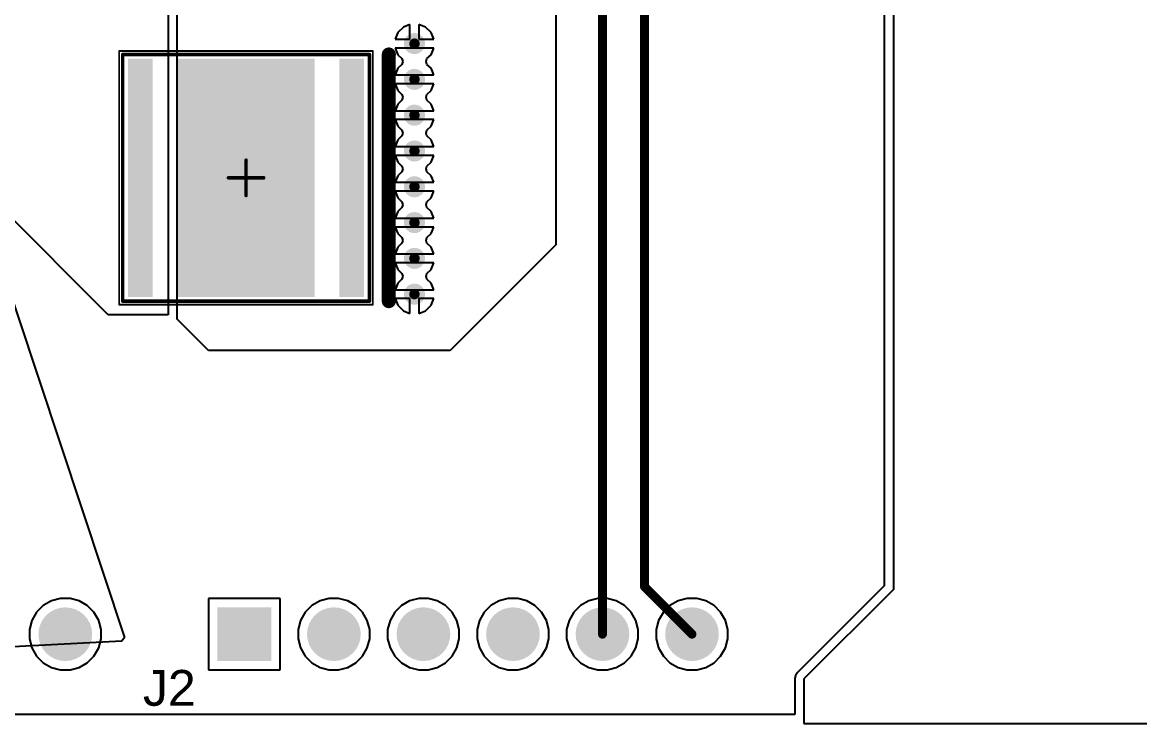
# Model space of a CAD drawing. Header units: inches. Extents: x 0 to 6, y 0 to 4.
# Drawn here: x 1.752 to 3, y 0 to 0.784 of the extents above; entities that cross this region are included whole.
import ezdxf

# ---------------------------------------------------------------- set-up
doc = ezdxf.new("R2010")
doc.units = ezdxf.units.IN
doc.header["$MEASUREMENT"] = 0
for name, color, linetype in [('Bottom Layer', 5, 'Continuous'), ('Bottom Solder', 6, 'Continuous'), ('Multi-Layer', 9, 'Continuous'), ('Pad Holes', 156, 'Continuous'), ('Top 3D Body', 56, 'Continuous'), ('Top Courtyard', 56, 'Continuous'), ('Top Layer', 1, 'Continuous'), ('Top Overlay', 2, 'Continuous'), ('Top Paste', 8, 'Continuous'), ('Top Solder', 216, 'Continuous'), ('Via Holes', 16, 'Continuous')]:
    doc.layers.add(name, color=color, linetype=linetype)
doc.styles.add('Arial', font='', dxfattribs={"height": 0.2})
doc.styles.get('Arial').set_extended_font_data('Arial')

# ---------------------------------------------------------------- blocks, each defined once
blk = doc.blocks.new('8_P___H______3')
at = {"layer": 'Bottom Layer'}
blk.add_hatch(color=5, dxfattribs=at).paths.add_polyline_path([(-0.03, 0.03), (0.03, 0.03), (0.03, -0.03), (-0.03, -0.03)])
h = blk.add_hatch(color=5, dxfattribs=at)
edge = h.paths.add_edge_path()
edge.add_arc((0.1, 0), 0.03, 0, 360)
h = blk.add_hatch(color=5, dxfattribs=at)
edge = h.paths.add_edge_path()
edge.add_arc((0.2, 0), 0.03, 0, 360)
h = blk.add_hatch(color=5, dxfattribs=at)
edge = h.paths.add_edge_path()
edge.add_arc((0.3, 0), 0.03, 0, 360)
h = blk.add_hatch(color=5, dxfattribs=at)
edge = h.paths.add_edge_path()
edge.add_arc((0.4, 0), 0.03, 0, 360)
h = blk.add_hatch(color=5, dxfattribs=at)
edge = h.paths.add_edge_path()
edge.add_arc((0.5, 0), 0.03, 0, 360)
h = blk.add_hatch(color=5, dxfattribs=at)
edge = h.paths.add_edge_path()
edge.add_arc((0.6, 0), 0.03, 0, 360)
h = blk.add_hatch(color=5, dxfattribs=at)
edge = h.paths.add_edge_path()
edge.add_arc((0.7, 0), 0.03, 0, 360)
at = {"layer": 'Bottom Solder'}
blk.add_hatch(color=6, dxfattribs=at).paths.add_polyline_path([(-0.03, 0.03), (0.03, 0.03), (0.03, -0.03), (-0.03, -0.03)])
h = blk.add_hatch(color=6, dxfattribs=at)
edge = h.paths.add_edge_path()
edge.add_arc((0.1, 0), 0.03, 0, 360)
h = blk.add_hatch(color=6, dxfattribs=at)
edge = h.paths.add_edge_path()
edge.add_arc((0.2, 0), 0.03, 0, 360)
h = blk.add_hatch(color=6, dxfattribs=at)
edge = h.paths.add_edge_path()
edge.add_arc((0.3, 0), 0.03, 0, 360)
h = blk.add_hatch(color=6, dxfattribs=at)
edge = h.paths.add_edge_path()
edge.add_arc((0.4, 0), 0.03, 0, 360)
h = blk.add_hatch(color=6, dxfattribs=at)
edge = h.paths.add_edge_path()
edge.add_arc((0.5, 0), 0.03, 0, 360)
h = blk.add_hatch(color=6, dxfattribs=at)
edge = h.paths.add_edge_path()
edge.add_arc((0.6, 0), 0.03, 0, 360)
h = blk.add_hatch(color=6, dxfattribs=at)
edge = h.paths.add_edge_path()
edge.add_arc((0.7, 0), 0.03, 0, 360)
at = {"layer": 'Multi-Layer'}
blk.add_hatch(color=9, dxfattribs=at).paths.add_polyline_path([(-0.03, 0.03), (0.03, 0.03), (0.03, -0.03), (-0.03, -0.03)])
h = blk.add_hatch(color=9, dxfattribs=at)
edge = h.paths.add_edge_path()
edge.add_arc((0.1, 0), 0.03, 0, 360)
h = blk.add_hatch(color=9, dxfattribs=at)
edge = h.paths.add_edge_path()
edge.add_arc((0.2, 0), 0.03, 0, 360)
h = blk.add_hatch(color=9, dxfattribs=at)
edge = h.paths.add_edge_path()
edge.add_arc((0.3, 0), 0.03, 0, 360)
h = blk.add_hatch(color=9, dxfattribs=at)
edge = h.paths.add_edge_path()
edge.add_arc((0.4, 0), 0.03, 0, 360)
h = blk.add_hatch(color=9, dxfattribs=at)
edge = h.paths.add_edge_path()
edge.add_arc((0.5, 0), 0.03, 0, 360)
h = blk.add_hatch(color=9, dxfattribs=at)
edge = h.paths.add_edge_path()
edge.add_arc((0.6, 0), 0.03, 0, 360)
h = blk.add_hatch(color=9, dxfattribs=at)
edge = h.paths.add_edge_path()
edge.add_arc((0.7, 0), 0.03, 0, 360)
at = {"layer": 'Pad Holes'}
h = blk.add_hatch(color=7, dxfattribs=at)
edge = h.paths.add_edge_path()
edge.add_arc((0, 0), 0.015, 0, 360)
h = blk.add_hatch(color=7, dxfattribs=at)
edge = h.paths.add_edge_path()
edge.add_arc((0.1, 0), 0.015, 0, 360)
h = blk.add_hatch(color=7, dxfattribs=at)
edge = h.paths.add_edge_path()
edge.add_arc((0.2, 0), 0.015, 0, 360)
h = blk.add_hatch(color=7, dxfattribs=at)
edge = h.paths.add_edge_path()
edge.add_arc((0.3, 0), 0.015, 0, 360)
h = blk.add_hatch(color=7, dxfattribs=at)
edge = h.paths.add_edge_path()
edge.add_arc((0.4, 0), 0.015, 0, 360)
h = blk.add_hatch(color=7, dxfattribs=at)
edge = h.paths.add_edge_path()
edge.add_arc((0.5, 0), 0.015, 0, 360)
h = blk.add_hatch(color=7, dxfattribs=at)
edge = h.paths.add_edge_path()
edge.add_arc((0.6, 0), 0.015, 0, 360)
h = blk.add_hatch(color=7, dxfattribs=at)
edge = h.paths.add_edge_path()
edge.add_arc((0.7, 0), 0.015, 0, 360)
at = {"layer": 'Top Layer'}
blk.add_hatch(color=1, dxfattribs=at).paths.add_polyline_path([(-0.03, 0.03), (0.03, 0.03), (0.03, -0.03), (-0.03, -0.03)])
h = blk.add_hatch(color=1, dxfattribs=at)
edge = h.paths.add_edge_path()
edge.add_arc((0.1, 0), 0.03, 0, 360)
h = blk.add_hatch(color=1, dxfattribs=at)
edge = h.paths.add_edge_path()
edge.add_arc((0.2, 0), 0.03, 0, 360)
h = blk.add_hatch(color=1, dxfattribs=at)
edge = h.paths.add_edge_path()
edge.add_arc((0.3, 0), 0.03, 0, 360)
h = blk.add_hatch(color=1, dxfattribs=at)
edge = h.paths.add_edge_path()
edge.add_arc((0.4, 0), 0.03, 0, 360)
h = blk.add_hatch(color=1, dxfattribs=at)
edge = h.paths.add_edge_path()
edge.add_arc((0.5, 0), 0.03, 0, 360)
h = blk.add_hatch(color=1, dxfattribs=at)
edge = h.paths.add_edge_path()
edge.add_arc((0.6, 0), 0.03, 0, 360)
h = blk.add_hatch(color=1, dxfattribs=at)
edge = h.paths.add_edge_path()
edge.add_arc((0.7, 0), 0.03, 0, 360)
at = {"layer": 'Top Solder'}
blk.add_hatch(color=216, dxfattribs=at).paths.add_polyline_path([(-0.03, 0.03), (0.03, 0.03), (0.03, -0.03), (-0.03, -0.03)])
h = blk.add_hatch(color=216, dxfattribs=at)
edge = h.paths.add_edge_path()
edge.add_arc((0.1, 0), 0.03, 0, 360)
h = blk.add_hatch(color=216, dxfattribs=at)
edge = h.paths.add_edge_path()
edge.add_arc((0.2, 0), 0.03, 0, 360)
h = blk.add_hatch(color=216, dxfattribs=at)
edge = h.paths.add_edge_path()
edge.add_arc((0.3, 0), 0.03, 0, 360)
h = blk.add_hatch(color=216, dxfattribs=at)
edge = h.paths.add_edge_path()
edge.add_arc((0.4, 0), 0.03, 0, 360)
h = blk.add_hatch(color=216, dxfattribs=at)
edge = h.paths.add_edge_path()
edge.add_arc((0.5, 0), 0.03, 0, 360)
h = blk.add_hatch(color=216, dxfattribs=at)
edge = h.paths.add_edge_path()
edge.add_arc((0.6, 0), 0.03, 0, 360)
h = blk.add_hatch(color=216, dxfattribs=at)
edge = h.paths.add_edge_path()
edge.add_arc((0.7, 0), 0.03, 0, 360)
blk = doc.blocks.new('6_P___H______8')
at = {"layer": 'Bottom Layer'}
blk.add_hatch(color=5, dxfattribs=at).paths.add_polyline_path([(-0.03, 0.03), (0.03, 0.03), (0.03, -0.03), (-0.03, -0.03)])
h = blk.add_hatch(color=5, dxfattribs=at)
edge = h.paths.add_edge_path()
edge.add_arc((0.1, 0), 0.03, 0, 360)
h = blk.add_hatch(color=5, dxfattribs=at)
edge = h.paths.add_edge_path()
edge.add_arc((0.2, 0), 0.03, 0, 360)
h = blk.add_hatch(color=5, dxfattribs=at)
edge = h.paths.add_edge_path()
edge.add_arc((0.3, 0), 0.03, 0, 360)
h = blk.add_hatch(color=5, dxfattribs=at)
edge = h.paths.add_edge_path()
edge.add_arc((0.4, 0), 0.03, 0, 360)
h = blk.add_hatch(color=5, dxfattribs=at)
edge = h.paths.add_edge_path()
edge.add_arc((0.5, 0), 0.03, 0, 360)
at = {"layer": 'Bottom Solder'}
blk.add_hatch(color=6, dxfattribs=at).paths.add_polyline_path([(-0.03, 0.03), (0.03, 0.03), (0.03, -0.03), (-0.03, -0.03)])
h = blk.add_hatch(color=6, dxfattribs=at)
edge = h.paths.add_edge_path()
edge.add_arc((0.1, 0), 0.03, 0, 360)
h = blk.add_hatch(color=6, dxfattribs=at)
edge = h.paths.add_edge_path()
edge.add_arc((0.2, 0), 0.03, 0, 360)
h = blk.add_hatch(color=6, dxfattribs=at)
edge = h.paths.add_edge_path()
edge.add_arc((0.3, 0), 0.03, 0, 360)
h = blk.add_hatch(color=6, dxfattribs=at)
edge = h.paths.add_edge_path()
edge.add_arc((0.4, 0), 0.03, 0, 360)
h = blk.add_hatch(color=6, dxfattribs=at)
edge = h.paths.add_edge_path()
edge.add_arc((0.5, 0), 0.03, 0, 360)
at = {"layer": 'Multi-Layer'}
blk.add_hatch(color=9, dxfattribs=at).paths.add_polyline_path([(-0.03, 0.03), (0.03, 0.03), (0.03, -0.03), (-0.03, -0.03)])
h = blk.add_hatch(color=9, dxfattribs=at)
edge = h.paths.add_edge_path()
edge.add_arc((0.1, 0), 0.03, 0, 360)
h = blk.add_hatch(color=9, dxfattribs=at)
edge = h.paths.add_edge_path()
edge.add_arc((0.2, 0), 0.03, 0, 360)
h = blk.add_hatch(color=9, dxfattribs=at)
edge = h.paths.add_edge_path()
edge.add_arc((0.3, 0), 0.03, 0, 360)
h = blk.add_hatch(color=9, dxfattribs=at)
edge = h.paths.add_edge_path()
edge.add_arc((0.4, 0), 0.03, 0, 360)
h = blk.add_hatch(color=9, dxfattribs=at)
edge = h.paths.add_edge_path()
edge.add_arc((0.5, 0), 0.03, 0, 360)
at = {"layer": 'Pad Holes'}
h = blk.add_hatch(color=7, dxfattribs=at)
edge = h.paths.add_edge_path()
edge.add_arc((0, 0), 0.015, 0, 360)
h = blk.add_hatch(color=7, dxfattribs=at)
edge = h.paths.add_edge_path()
edge.add_arc((0.1, 0), 0.015, 0, 360)
h = blk.add_hatch(color=7, dxfattribs=at)
edge = h.paths.add_edge_path()
edge.add_arc((0.2, 0), 0.015, 0, 360)
h = blk.add_hatch(color=7, dxfattribs=at)
edge = h.paths.add_edge_path()
edge.add_arc((0.3, 0), 0.015, 0, 360)
h = blk.add_hatch(color=7, dxfattribs=at)
edge = h.paths.add_edge_path()
edge.add_arc((0.4, 0), 0.015, 0, 360)
h = blk.add_hatch(color=7, dxfattribs=at)
edge = h.paths.add_edge_path()
edge.add_arc((0.5, 0), 0.015, 0, 360)
at = {"layer": 'Top Layer'}
blk.add_hatch(color=1, dxfattribs=at).paths.add_polyline_path([(-0.03, 0.03), (0.03, 0.03), (0.03, -0.03), (-0.03, -0.03)])
h = blk.add_hatch(color=1, dxfattribs=at)
edge = h.paths.add_edge_path()
edge.add_arc((0.1, 0), 0.03, 0, 360)
h = blk.add_hatch(color=1, dxfattribs=at)
edge = h.paths.add_edge_path()
edge.add_arc((0.2, 0), 0.03, 0, 360)
h = blk.add_hatch(color=1, dxfattribs=at)
edge = h.paths.add_edge_path()
edge.add_arc((0.3, 0), 0.03, 0, 360)
h = blk.add_hatch(color=1, dxfattribs=at)
edge = h.paths.add_edge_path()
edge.add_arc((0.4, 0), 0.03, 0, 360)
h = blk.add_hatch(color=1, dxfattribs=at)
edge = h.paths.add_edge_path()
edge.add_arc((0.5, 0), 0.03, 0, 360)
at = {"layer": 'Top Solder'}
blk.add_hatch(color=216, dxfattribs=at).paths.add_polyline_path([(-0.03, 0.03), (0.03, 0.03), (0.03, -0.03), (-0.03, -0.03)])
h = blk.add_hatch(color=216, dxfattribs=at)
edge = h.paths.add_edge_path()
edge.add_arc((0.1, 0), 0.03, 0, 360)
h = blk.add_hatch(color=216, dxfattribs=at)
edge = h.paths.add_edge_path()
edge.add_arc((0.2, 0), 0.03, 0, 360)
h = blk.add_hatch(color=216, dxfattribs=at)
edge = h.paths.add_edge_path()
edge.add_arc((0.3, 0), 0.03, 0, 360)
h = blk.add_hatch(color=216, dxfattribs=at)
edge = h.paths.add_edge_path()
edge.add_arc((0.4, 0), 0.03, 0, 360)
h = blk.add_hatch(color=216, dxfattribs=at)
edge = h.paths.add_edge_path()
edge.add_arc((0.5, 0), 0.03, 0, 360)
blk = doc.blocks.new('CREE_MK_R_2_V_10')
at = {"layer": 'Top Layer'}
for points in [[(-0.1319, 0.1331), (-0.1043, 0.1331), (-0.1043, -0.1331), (-0.1319, -0.1331)], [(-0.0768, 0.1331), (0.0768, 0.1331), (0.0768, -0.1331), (-0.0768, -0.1331)], [(0.1043, 0.1331), (0.1319, 0.1331), (0.1319, -0.1331), (0.1043, -0.1331)]]:
    blk.add_hatch(color=1, dxfattribs=at).paths.add_polyline_path(points)
at = {"layer": 'Top Paste'}
for points in [[(-0.1319, 0.1331), (-0.1043, 0.1331), (-0.1043, -0.1331), (-0.1319, -0.1331)], [(-0.0768, 0.1331), (0.0768, 0.1331), (0.0768, -0.1331), (-0.0768, -0.1331)], [(0.1043, 0.1331), (0.1319, 0.1331), (0.1319, -0.1331), (0.1043, -0.1331)]]:
    blk.add_hatch(color=8, dxfattribs=at).paths.add_polyline_path(points)
at = {"layer": 'Top Solder'}
for points in [[(-0.1319, 0.1331), (-0.1043, 0.1331), (-0.1043, -0.1331), (-0.1319, -0.1331)], [(-0.0768, 0.1331), (0.0768, 0.1331), (0.0768, -0.1331), (-0.0768, -0.1331)], [(0.1043, 0.1331), (0.1319, 0.1331), (0.1319, -0.1331), (0.1043, -0.1331)]]:
    blk.add_hatch(color=216, dxfattribs=at).paths.add_polyline_path(points)
at = {"layer": 'Top 3D Body'}
for points in [[(-0.1378, -0.1378, 0.00394, 0.00394, 0), (-0.1378, 0.1378, 0.00394, 0.00394, 0)], [(-0.1378, 0.1378, 0.00394, 0.00394, 0), (0.1378, 0.1378, 0.00394, 0.00394, 0)], [(0.1378, -0.1378, 0.00394, 0.00394, 0), (0.1378, 0.1378, 0.00394, 0.00394, 0)], [(-0.1378, -0.1378, 0.00394, 0.00394, 0), (0.1378, -0.1378, 0.00394, 0.00394, 0)]]:
    blk.add_lwpolyline(points, format="xyseb", dxfattribs=at)
for points in [[(-0.1388, 0.1378, 0.00197, 0.00197, 1), (-0.1368, 0.1378, 0.00197, 0.00197, 1)], [(-0.1388, 0.1378, 0.00197, 0.00197, 1), (-0.1368, 0.1378, 0.00197, 0.00197, 1)], [(0.1368, 0.1378, 0.00197, 0.00197, 1), (0.1388, 0.1378, 0.00197, 0.00197, 1)], [(0.1368, 0.1378, 0.00197, 0.00197, 1), (0.1388, 0.1378, 0.00197, 0.00197, 1)], [(-0.1388, -0.1378, 0.00197, 0.00197, 1), (-0.1368, -0.1378, 0.00197, 0.00197, 1)], [(-0.1388, -0.1378, 0.00197, 0.00197, 1), (-0.1368, -0.1378, 0.00197, 0.00197, 1)], [(0.1368, -0.1378, 0.00197, 0.00197, 1), (0.1388, -0.1378, 0.00197, 0.00197, 1)], [(0.1368, -0.1378, 0.00197, 0.00197, 1), (0.1388, -0.1378, 0.00197, 0.00197, 1)]]:
    blk.add_lwpolyline(points, format="xyseb", close=True, dxfattribs=at)
at = {"layer": 'Top Courtyard'}
for points in [[(-0.1417, -0.1417, 0.00197, 0.00197, 0), (-0.1417, 0.1417, 0.00197, 0.00197, 0)], [(-0.1417, 0.1417, 0.00197, 0.00197, 0), (0.1417, 0.1417, 0.00197, 0.00197, 0)], [(0.1417, -0.1417, 0.00197, 0.00197, 0), (0.1417, 0.1417, 0.00197, 0.00197, 0)], [(0, -0.0197, 0.00394, 0.00394, 0), (0, 0.0197, 0.00394, 0.00394, 0)], [(-0.0197, 0, 0.00394, 0.00394, 0), (0.0197, 0, 0.00394, 0.00394, 0)], [(-0.1417, -0.1417, 0.00197, 0.00197, 0), (0.1417, -0.1417, 0.00197, 0.00197, 0)]]:
    blk.add_lwpolyline(points, format="xyseb", dxfattribs=at)
for points in [[(-0.1422, 0.1417, 0.000984, 0.000984, 1), (-0.1412, 0.1417, 0.000984, 0.000984, 1)], [(-0.1422, 0.1417, 0.000984, 0.000984, 1), (-0.1412, 0.1417, 0.000984, 0.000984, 1)], [(0.1412, 0.1417, 0.000984, 0.000984, 1), (0.1422, 0.1417, 0.000984, 0.000984, 1)], [(0.1412, 0.1417, 0.000984, 0.000984, 1), (0.1422, 0.1417, 0.000984, 0.000984, 1)], [(-0.001, 0.0197, 0.00197, 0.00197, 1), (0.001, 0.0197, 0.00197, 0.00197, 1)], [(-0.0207, 0, 0.00197, 0.00197, 1), (-0.0187, 0, 0.00197, 0.00197, 1)], [(0.0187, 0, 0.00197, 0.00197, 1), (0.0207, 0, 0.00197, 0.00197, 1)], [(-0.001, -0.0197, 0.00197, 0.00197, 1), (0.001, -0.0197, 0.00197, 0.00197, 1)], [(-0.1422, -0.1417, 0.000984, 0.000984, 1), (-0.1412, -0.1417, 0.000984, 0.000984, 1)], [(-0.1422, -0.1417, 0.000984, 0.000984, 1), (-0.1412, -0.1417, 0.000984, 0.000984, 1)], [(0.1412, -0.1417, 0.000984, 0.000984, 1), (0.1422, -0.1417, 0.000984, 0.000984, 1)], [(0.1412, -0.1417, 0.000984, 0.000984, 1), (0.1422, -0.1417, 0.000984, 0.000984, 1)]]:
    blk.add_lwpolyline(points, format="xyseb", close=True, dxfattribs=at)
at = {"layer": 'Top Overlay'}
blk.add_lwpolyline([(0.1594, -0.1378, 0.0157, 0.0157, 0), (0.1594, 0.1378, 0.0157, 0.0157, 0)], format="xyseb", dxfattribs=at)
for points in [[(0.1555, 0.1378, 0.00787, 0.00787, 1), (0.1634, 0.1378, 0.00787, 0.00787, 1)], [(0.1555, -0.1378, 0.00787, 0.00787, 1), (0.1634, -0.1378, 0.00787, 0.00787, 1)]]:
    blk.add_lwpolyline(points, format="xyseb", close=True, dxfattribs=at)

msp = doc.modelspace()

# ---------------------------------------------------------------- hatches: boundary and pattern name
at = {"layer": 'Bottom Layer'}
h = msp.add_hatch(color=5, dxfattribs=at)
edge = h.paths.add_edge_path()
edge.add_arc((2.19, 0.76), 0.0118, 0, 360)
h = msp.add_hatch(color=5, dxfattribs=at)
edge = h.paths.add_edge_path()
edge.add_arc((2.19, 0.72), 0.0118, 0, 360)
h = msp.add_hatch(color=5, dxfattribs=at)
edge = h.paths.add_edge_path()
edge.add_arc((2.19, 0.68), 0.0118, 0, 360)
h = msp.add_hatch(color=5, dxfattribs=at)
edge = h.paths.add_edge_path()
edge.add_arc((2.19, 0.64), 0.0118, 0, 360)
h = msp.add_hatch(color=5, dxfattribs=at)
edge = h.paths.add_edge_path()
edge.add_arc((2.19, 0.6), 0.0118, 0, 360)
h = msp.add_hatch(color=5, dxfattribs=at)
edge = h.paths.add_edge_path()
edge.add_arc((2.19, 0.56), 0.0118, 0, 360)
h = msp.add_hatch(color=5, dxfattribs=at)
edge = h.paths.add_edge_path()
edge.add_arc((2.19, 0.52), 0.0118, 0, 360)
h = msp.add_hatch(color=5, dxfattribs=at)
edge = h.paths.add_edge_path()
edge.add_arc((2.19, 0.48), 0.0118, 0, 360)
at = {"layer": 'Top Layer'}
h = msp.add_hatch(color=1, dxfattribs=at)
edge = h.paths.add_edge_path()
edge.add_arc((2.19, 0.76), 0.0118, 0, 360)
h = msp.add_hatch(color=1, dxfattribs=at)
edge = h.paths.add_edge_path()
edge.add_arc((2.19, 0.72), 0.0118, 0, 360)
h = msp.add_hatch(color=1, dxfattribs=at)
edge = h.paths.add_edge_path()
edge.add_arc((2.19, 0.68), 0.0118, 0, 360)
h = msp.add_hatch(color=1, dxfattribs=at)
edge = h.paths.add_edge_path()
edge.add_arc((2.19, 0.64), 0.0118, 0, 360)
h = msp.add_hatch(color=1, dxfattribs=at)
edge = h.paths.add_edge_path()
edge.add_arc((2.19, 0.6), 0.0118, 0, 360)
h = msp.add_hatch(color=1, dxfattribs=at)
edge = h.paths.add_edge_path()
edge.add_arc((2.19, 0.56), 0.0118, 0, 360)
h = msp.add_hatch(color=1, dxfattribs=at)
edge = h.paths.add_edge_path()
edge.add_arc((2.19, 0.52), 0.0118, 0, 360)
h = msp.add_hatch(color=1, dxfattribs=at)
edge = h.paths.add_edge_path()
edge.add_arc((2.19, 0.48), 0.0118, 0, 360)
at = {"layer": 'Via Holes'}
h = msp.add_hatch(color=7, dxfattribs=at)
edge = h.paths.add_edge_path()
edge.add_arc((2.19, 0.76), 0.00591, 0, 360)
h = msp.add_hatch(color=7, dxfattribs=at)
edge = h.paths.add_edge_path()
edge.add_arc((2.19, 0.72), 0.00591, 0, 360)
h = msp.add_hatch(color=7, dxfattribs=at)
edge = h.paths.add_edge_path()
edge.add_arc((2.19, 0.68), 0.00591, 0, 360)
h = msp.add_hatch(color=7, dxfattribs=at)
edge = h.paths.add_edge_path()
edge.add_arc((2.19, 0.64), 0.00591, 0, 360)
h = msp.add_hatch(color=7, dxfattribs=at)
edge = h.paths.add_edge_path()
edge.add_arc((2.19, 0.6), 0.00591, 0, 360)
h = msp.add_hatch(color=7, dxfattribs=at)
edge = h.paths.add_edge_path()
edge.add_arc((2.19, 0.56), 0.00591, 0, 360)
h = msp.add_hatch(color=7, dxfattribs=at)
edge = h.paths.add_edge_path()
edge.add_arc((2.19, 0.52), 0.00591, 0, 360)
h = msp.add_hatch(color=7, dxfattribs=at)
edge = h.paths.add_edge_path()
edge.add_arc((2.19, 0.48), 0.00591, 0, 360)

# ---------------------------------------------------------------- linework, layer by layer
at = {"layer": 'Bottom Layer'}
for p, q in [((2.7148, 1.4708), (2.7148, 0.1542)), ((2.1776, 0.7785), (2.1715, 0.7724)), ((2.185, 0.7815), (2.1776, 0.7785)), ((2.185, 0.765), (2.185, 0.7815)), ((2.2024, 0.7785), (2.195, 0.7815)), ((2.195, 0.7815), (2.195, 0.765)), ((2.2085, 0.7724), (2.2024, 0.7785)), ((2.1715, 0.7724), (2.1685, 0.765)), ((2.1685, 0.765), (2.185, 0.765)), ((2.195, 0.765), (2.2115, 0.765)), ((2.2115, 0.765), (2.2085, 0.7724)), ((2.2115, 0.755), (2.1685, 0.755)), ((2.1685, 0.755), (2.1715, 0.7476)), ((2.2085, 0.7476), (2.2115, 0.755)), ((2.1715, 0.7476), (2.176, 0.7432)), ((2.176, 0.7368), (2.1715, 0.7324)), ((2.176, 0.7432), (2.1771, 0.74)), ((2.1771, 0.74), (2.176, 0.7368)), ((2.2029, 0.74), (2.204, 0.7432)), ((2.204, 0.7368), (2.2029, 0.74)), ((2.204, 0.7432), (2.2085, 0.7476)), ((2.2085, 0.7324), (2.204, 0.7368)), ((2.1715, 0.7324), (2.1685, 0.725)), ((2.1685, 0.725), (2.2115, 0.725)), ((2.2115, 0.725), (2.2085, 0.7324)), ((2.2115, 0.715), (2.1685, 0.715)), ((2.1685, 0.715), (2.1715, 0.7076)), ((2.2085, 0.7076), (2.2115, 0.715)), ((2.1715, 0.7076), (2.176, 0.7032)), ((2.176, 0.7032), (2.1771, 0.7)), ((2.1771, 0.7), (2.176, 0.6968)), ((2.2029, 0.7), (2.204, 0.7032)), ((2.204, 0.6968), (2.2029, 0.7)), ((2.204, 0.7032), (2.2085, 0.7076)), ((2.1715, 0.6924), (2.1685, 0.685)), ((2.176, 0.6968), (2.1715, 0.6924)), ((2.2085, 0.6924), (2.204, 0.6968)), ((2.2115, 0.685), (2.2085, 0.6924)), ((2.1685, 0.685), (2.2115, 0.685)), ((2.2115, 0.675), (2.1685, 0.675)), ((2.1685, 0.675), (2.1715, 0.6676)), ((2.2085, 0.6676), (2.2115, 0.675)), ((2.1715, 0.6676), (2.176, 0.6632)), ((2.176, 0.6632), (2.1771, 0.66)), ((2.2029, 0.66), (2.204, 0.6632)), ((2.204, 0.6632), (2.2085, 0.6676)), ((2.1715, 0.6524), (2.1685, 0.645)), ((2.176, 0.6568), (2.1715, 0.6524)), ((2.1771, 0.66), (2.176, 0.6568)), ((2.204, 0.6568), (2.2029, 0.66)), ((2.2085, 0.6524), (2.204, 0.6568)), ((2.2115, 0.645), (2.2085, 0.6524)), ((2.1685, 0.645), (2.2115, 0.645)), ((2.2115, 0.635), (2.1685, 0.635)), ((2.1685, 0.635), (2.1715, 0.6276)), ((2.1715, 0.6276), (2.176, 0.6232)), ((2.204, 0.6232), (2.2085, 0.6276)), ((2.2085, 0.6276), (2.2115, 0.635)), ((2.1715, 0.6124), (2.1685, 0.605)), ((2.176, 0.6168), (2.1715, 0.6124)), ((2.176, 0.6232), (2.1771, 0.62)), ((2.1771, 0.62), (2.176, 0.6168)), ((2.2029, 0.62), (2.204, 0.6232)), ((2.204, 0.6168), (2.2029, 0.62)), ((2.2085, 0.6124), (2.204, 0.6168)), ((2.2115, 0.605), (2.2085, 0.6124)), ((2.1685, 0.605), (2.2115, 0.605)), ((2.2115, 0.595), (2.1685, 0.595)), ((2.1685, 0.595), (2.1715, 0.5876)), ((2.1715, 0.5876), (2.176, 0.5832)), ((2.204, 0.5832), (2.2085, 0.5876)), ((2.2085, 0.5876), (2.2115, 0.595)), ((2.176, 0.5768), (2.1715, 0.5724)), ((2.176, 0.5832), (2.1771, 0.58)), ((2.1771, 0.58), (2.176, 0.5768)), ((2.2029, 0.58), (2.204, 0.5832)), ((2.204, 0.5768), (2.2029, 0.58)), ((2.2085, 0.5724), (2.204, 0.5768)), ((2.1715, 0.5724), (2.1685, 0.565)), ((2.1685, 0.565), (2.2115, 0.565)), ((2.2115, 0.565), (2.2085, 0.5724)), ((2.2115, 0.555), (2.1685, 0.555)), ((2.1685, 0.555), (2.1715, 0.5476)), ((2.2085, 0.5476), (2.2115, 0.555)), ((2.1715, 0.5476), (2.176, 0.5432)), ((2.176, 0.5368), (2.1715, 0.5324)), ((2.176, 0.5432), (2.1771, 0.54)), ((2.1771, 0.54), (2.176, 0.5368)), ((2.2029, 0.54), (2.204, 0.5432)), ((2.204, 0.5368), (2.2029, 0.54)), ((2.204, 0.5432), (2.2085, 0.5476)), ((2.2085, 0.5324), (2.204, 0.5368)), ((2.1715, 0.5324), (2.1685, 0.525)), ((2.1685, 0.525), (2.2115, 0.525)), ((2.2115, 0.525), (2.2085, 0.5324)), ((2.2115, 0.515), (2.1685, 0.515)), ((2.1685, 0.515), (2.1715, 0.5076)), ((2.2085, 0.5076), (2.2115, 0.515)), ((2.1715, 0.5076), (2.176, 0.5032)), ((2.176, 0.5032), (2.1771, 0.5)), ((2.1771, 0.5), (2.176, 0.4968)), ((2.2029, 0.5), (2.204, 0.5032)), ((2.204, 0.4968), (2.2029, 0.5)), ((2.204, 0.5032), (2.2085, 0.5076)), ((2.1715, 0.4924), (2.1685, 0.485)), ((2.176, 0.4968), (2.1715, 0.4924)), ((2.2085, 0.4924), (2.204, 0.4968)), ((2.2115, 0.485), (2.2085, 0.4924)), ((2.1685, 0.485), (2.2115, 0.485)), ((2.185, 0.475), (2.1685, 0.475)), ((2.1685, 0.475), (2.1715, 0.4676)), ((2.185, 0.4585), (2.185, 0.475)), ((2.2115, 0.475), (2.195, 0.475)), ((2.195, 0.475), (2.195, 0.4585)), ((2.2085, 0.4676), (2.2115, 0.475)), ((2.1715, 0.4676), (2.1776, 0.4615)), ((2.2024, 0.4615), (2.2085, 0.4676)), ((2.1776, 0.4615), (2.185, 0.4585)), ((2.195, 0.4585), (2.2024, 0.4615)), ((2.7148, 0.1542), (2.6178, 0.0572)), ((1.7947, 0.14), (1.7846, 0.1373)), ((1.8053, 0.14), (1.7947, 0.14)), ((1.8154, 0.1373), (1.8053, 0.14)), ((2.04, 0.14), (1.96, 0.14)), ((1.96, 0.14), (1.96, 0.06)), ((2.04, 0.06), (2.04, 0.14)), ((2.0947, 0.14), (2.0846, 0.1373)), ((2.1053, 0.14), (2.0947, 0.14)), ((2.1154, 0.1373), (2.1053, 0.14)), ((2.1947, 0.14), (2.1846, 0.1373)), ((2.2053, 0.14), (2.1947, 0.14)), ((2.2154, 0.1373), (2.2053, 0.14)), ((2.2947, 0.14), (2.2846, 0.1373)), ((2.3053, 0.14), (2.2947, 0.14)), ((2.3154, 0.1373), (2.3053, 0.14)), ((2.3947, 0.14), (2.3846, 0.1373)), ((2.4053, 0.14), (2.3947, 0.14)), ((2.4154, 0.1373), (2.4053, 0.14)), ((2.4947, 0.14), (2.4846, 0.1373)), ((2.5053, 0.14), (2.4947, 0.14)), ((2.5154, 0.1373), (2.5053, 0.14)), ((1.7754, 0.132), (1.768, 0.1246)), ((1.7846, 0.1373), (1.7754, 0.132)), ((1.8246, 0.132), (1.8154, 0.1373)), ((1.832, 0.1246), (1.8246, 0.132)), ((2.0754, 0.132), (2.068, 0.1246)), ((2.0846, 0.1373), (2.0754, 0.132)), ((2.1246, 0.132), (2.1154, 0.1373)), ((2.132, 0.1246), (2.1246, 0.132)), ((2.1754, 0.132), (2.168, 0.1246)), ((2.1846, 0.1373), (2.1754, 0.132)), ((2.2246, 0.132), (2.2154, 0.1373)), ((2.232, 0.1246), (2.2246, 0.132)), ((2.2754, 0.132), (2.268, 0.1246)), ((2.2846, 0.1373), (2.2754, 0.132)), ((2.3246, 0.132), (2.3154, 0.1373)), ((2.332, 0.1246), (2.3246, 0.132)), ((2.3754, 0.132), (2.368, 0.1246)), ((2.3846, 0.1373), (2.3754, 0.132)), ((2.4246, 0.132), (2.4154, 0.1373)), ((2.432, 0.1246), (2.4246, 0.132)), ((2.4754, 0.132), (2.468, 0.1246)), ((2.4846, 0.1373), (2.4754, 0.132)), ((2.5246, 0.132), (2.5154, 0.1373)), ((2.532, 0.1246), (2.5246, 0.132)), ((1.7627, 0.1154), (1.76, 0.1053)), ((1.768, 0.1246), (1.7627, 0.1154)), ((1.8373, 0.1154), (1.832, 0.1246)), ((1.84, 0.1053), (1.8373, 0.1154)), ((2.0627, 0.1154), (2.06, 0.1053)), ((2.068, 0.1246), (2.0627, 0.1154)), ((2.1373, 0.1154), (2.132, 0.1246)), ((2.14, 0.1053), (2.1373, 0.1154)), ((2.1627, 0.1154), (2.16, 0.1053)), ((2.168, 0.1246), (2.1627, 0.1154)), ((2.2373, 0.1154), (2.232, 0.1246)), ((2.24, 0.1053), (2.2373, 0.1154)), ((2.2627, 0.1154), (2.26, 0.1053)), ((2.268, 0.1246), (2.2627, 0.1154)), ((2.3373, 0.1154), (2.332, 0.1246)), ((2.34, 0.1053), (2.3373, 0.1154)), ((2.3627, 0.1154), (2.36, 0.1053)), ((2.368, 0.1246), (2.3627, 0.1154)), ((2.4373, 0.1154), (2.432, 0.1246)), ((2.44, 0.1053), (2.4373, 0.1154)), ((2.4627, 0.1154), (2.46, 0.1053)), ((2.468, 0.1246), (2.4627, 0.1154)), ((2.5373, 0.1154), (2.532, 0.1246)), ((2.54, 0.1053), (2.5373, 0.1154)), ((1.76, 0.1053), (1.76, 0.0947)), ((1.84, 0.0947), (1.84, 0.1053)), ((2.06, 0.1053), (2.06, 0.0947)), ((2.14, 0.0947), (2.14, 0.1053)), ((2.16, 0.1053), (2.16, 0.0947)), ((2.24, 0.0947), (2.24, 0.1053)), ((2.26, 0.1053), (2.26, 0.0947)), ((2.34, 0.0947), (2.34, 0.1053)), ((2.36, 0.1053), (2.36, 0.0947)), ((2.44, 0.0947), (2.44, 0.1053)), ((2.46, 0.1053), (2.46, 0.0947)), ((2.54, 0.0947), (2.54, 0.1053)), ((1.76, 0.0947), (1.7627, 0.0846)), ((1.8373, 0.0846), (1.84, 0.0947)), ((2.06, 0.0947), (2.0627, 0.0846)), ((2.1373, 0.0846), (2.14, 0.0947)), ((2.16, 0.0947), (2.1627, 0.0846)), ((2.2373, 0.0846), (2.24, 0.0947)), ((2.26, 0.0947), (2.2627, 0.0846)), ((2.3373, 0.0846), (2.34, 0.0947)), ((2.36, 0.0947), (2.3627, 0.0846)), ((2.4373, 0.0846), (2.44, 0.0947)), ((2.46, 0.0947), (2.4627, 0.0846)), ((2.5373, 0.0846), (2.54, 0.0947)), ((1.7627, 0.0846), (1.768, 0.0754)), ((1.768, 0.0754), (1.7754, 0.068)), ((1.8246, 0.068), (1.832, 0.0754)), ((1.832, 0.0754), (1.8373, 0.0846)), ((2.0627, 0.0846), (2.068, 0.0754)), ((2.068, 0.0754), (2.0754, 0.068)), ((2.1246, 0.068), (2.132, 0.0754)), ((2.132, 0.0754), (2.1373, 0.0846)), ((2.1627, 0.0846), (2.168, 0.0754)), ((2.168, 0.0754), (2.1754, 0.068)), ((2.2246, 0.068), (2.232, 0.0754)), ((2.232, 0.0754), (2.2373, 0.0846)), ((2.2627, 0.0846), (2.268, 0.0754)), ((2.268, 0.0754), (2.2754, 0.068)), ((2.3246, 0.068), (2.332, 0.0754)), ((2.332, 0.0754), (2.3373, 0.0846)), ((2.3627, 0.0846), (2.368, 0.0754)), ((2.368, 0.0754), (2.3754, 0.068)), ((2.4246, 0.068), (2.432, 0.0754)), ((2.432, 0.0754), (2.4373, 0.0846)), ((2.4627, 0.0846), (2.468, 0.0754)), ((2.468, 0.0754), (2.4754, 0.068)), ((2.5246, 0.068), (2.532, 0.0754)), ((2.532, 0.0754), (2.5373, 0.0846)), ((1.7754, 0.068), (1.7846, 0.0627)), ((1.7846, 0.0627), (1.7947, 0.06)), ((1.8053, 0.06), (1.8154, 0.0627)), ((1.8154, 0.0627), (1.8246, 0.068)), ((2.0754, 0.068), (2.0846, 0.0627)), ((2.0846, 0.0627), (2.0947, 0.06)), ((2.1053, 0.06), (2.1154, 0.0627)), ((2.1154, 0.0627), (2.1246, 0.068)), ((2.1754, 0.068), (2.1846, 0.0627)), ((2.1846, 0.0627), (2.1947, 0.06)), ((2.2053, 0.06), (2.2154, 0.0627)), ((2.2154, 0.0627), (2.2246, 0.068)), ((2.2754, 0.068), (2.2846, 0.0627)), ((2.2846, 0.0627), (2.2947, 0.06)), ((2.3053, 0.06), (2.3154, 0.0627)), ((2.3154, 0.0627), (2.3246, 0.068)), ((2.3754, 0.068), (2.3846, 0.0627)), ((2.3846, 0.0627), (2.3947, 0.06)), ((2.4053, 0.06), (2.4154, 0.0627)), ((2.4154, 0.0627), (2.4246, 0.068)), ((2.4754, 0.068), (2.4846, 0.0627)), ((2.4846, 0.0627), (2.4947, 0.06)), ((2.5053, 0.06), (2.5154, 0.0627)), ((2.5154, 0.0627), (2.5246, 0.068)), ((1.7947, 0.06), (1.8053, 0.06)), ((1.96, 0.06), (2.04, 0.06)), ((2.0947, 0.06), (2.1053, 0.06)), ((2.1947, 0.06), (2.2053, 0.06)), ((2.2947, 0.06), (2.3053, 0.06)), ((2.3947, 0.06), (2.4053, 0.06)), ((2.4947, 0.06), (2.5053, 0.06)), ((2.6156, 0.0539), (2.6148, 0.05)), ((2.6148, 0.05), (2.6148, 0.0102)), ((2.6178, 0.0572), (2.6156, 0.0539)), ((2.6148, 0.0102), (0.0102, 0.0102))]:
    msp.add_line(p, q, dxfattribs=at)
at = {"layer": 'Multi-Layer'}
for p, q in [((2.725, 1.475), (2.725, 0.15)), ((2.725, 0.15), (2.625, 0.05)), ((2.625, 0.05), (2.625, 0)), ((2.625, 0), (6, 0))]:
    msp.add_line(p, q, dxfattribs=at)
at = {"layer": 'Top Layer'}
for p, q in [((2.348, 1.239), (2.348, 0.535)), ((1.925, 0.452), (1.925, 0.849)), ((1.9148, 0.8469), (1.9148, 0.457)), ((2.1776, 0.7785), (2.1715, 0.7724)), ((2.185, 0.7815), (2.1776, 0.7785)), ((2.185, 0.765), (2.185, 0.7815)), ((2.2024, 0.7785), (2.195, 0.7815)), ((2.195, 0.7815), (2.195, 0.765)), ((2.2085, 0.7724), (2.2024, 0.7785)), ((2.1715, 0.7724), (2.1685, 0.765)), ((2.1685, 0.765), (2.185, 0.765)), ((2.195, 0.765), (2.2115, 0.765)), ((2.2115, 0.765), (2.2085, 0.7724)), ((1.646, 0.76), (1.866, 0.0963)), ((2.2115, 0.755), (2.1685, 0.755)), ((2.1685, 0.755), (2.1715, 0.7476)), ((2.2085, 0.7476), (2.2115, 0.755)), ((2.1715, 0.7476), (2.176, 0.7432)), ((2.176, 0.7368), (2.1715, 0.7324)), ((2.176, 0.7432), (2.1771, 0.74)), ((2.1771, 0.74), (2.176, 0.7368)), ((2.2029, 0.74), (2.204, 0.7432)), ((2.204, 0.7368), (2.2029, 0.74)), ((2.204, 0.7432), (2.2085, 0.7476)), ((2.2085, 0.7324), (2.204, 0.7368)), ((2.1715, 0.7324), (2.1685, 0.725)), ((2.1685, 0.725), (2.2115, 0.725)), ((2.2115, 0.725), (2.2085, 0.7324)), ((2.2115, 0.715), (2.1685, 0.715)), ((2.1685, 0.715), (2.1715, 0.7076)), ((2.2085, 0.7076), (2.2115, 0.715)), ((2.1715, 0.7076), (2.176, 0.7032)), ((2.176, 0.7032), (2.1771, 0.7)), ((2.1771, 0.7), (2.176, 0.6968)), ((2.2029, 0.7), (2.204, 0.7032)), ((2.204, 0.6968), (2.2029, 0.7)), ((2.204, 0.7032), (2.2085, 0.7076)), ((2.1715, 0.6924), (2.1685, 0.685)), ((2.176, 0.6968), (2.1715, 0.6924)), ((2.2085, 0.6924), (2.204, 0.6968)), ((2.2115, 0.685), (2.2085, 0.6924)), ((2.1685, 0.685), (2.2115, 0.685)), ((2.2115, 0.675), (2.1685, 0.675)), ((2.1685, 0.675), (2.1715, 0.6676)), ((2.2085, 0.6676), (2.2115, 0.675)), ((2.1715, 0.6676), (2.176, 0.6632)), ((2.176, 0.6632), (2.1771, 0.66)), ((2.2029, 0.66), (2.204, 0.6632)), ((2.204, 0.6632), (2.2085, 0.6676)), ((2.1715, 0.6524), (2.1685, 0.645)), ((2.176, 0.6568), (2.1715, 0.6524)), ((2.1771, 0.66), (2.176, 0.6568)), ((2.204, 0.6568), (2.2029, 0.66)), ((2.2085, 0.6524), (2.204, 0.6568)), ((2.2115, 0.645), (2.2085, 0.6524)), ((2.1685, 0.645), (2.2115, 0.645)), ((2.2115, 0.635), (2.1685, 0.635)), ((2.1685, 0.635), (2.1715, 0.6276)), ((2.1715, 0.6276), (2.176, 0.6232)), ((2.204, 0.6232), (2.2085, 0.6276)), ((2.2085, 0.6276), (2.2115, 0.635)), ((2.1715, 0.6124), (2.1685, 0.605)), ((2.176, 0.6168), (2.1715, 0.6124)), ((2.176, 0.6232), (2.1771, 0.62)), ((2.1771, 0.62), (2.176, 0.6168)), ((2.2029, 0.62), (2.204, 0.6232)), ((2.204, 0.6168), (2.2029, 0.62)), ((2.2085, 0.6124), (2.204, 0.6168)), ((2.2115, 0.605), (2.2085, 0.6124)), ((2.1685, 0.605), (2.2115, 0.605)), ((2.2115, 0.595), (2.1685, 0.595)), ((2.1685, 0.595), (2.1715, 0.5876)), ((2.1715, 0.5876), (2.176, 0.5832)), ((2.204, 0.5832), (2.2085, 0.5876)), ((2.2085, 0.5876), (2.2115, 0.595)), ((1.848, 0.457), (1.727, 0.578)), ((2.176, 0.5768), (2.1715, 0.5724)), ((2.176, 0.5832), (2.1771, 0.58)), ((2.1771, 0.58), (2.176, 0.5768)), ((2.2029, 0.58), (2.204, 0.5832)), ((2.204, 0.5768), (2.2029, 0.58)), ((2.2085, 0.5724), (2.204, 0.5768)), ((2.1715, 0.5724), (2.1685, 0.565)), ((2.1685, 0.565), (2.2115, 0.565)), ((2.2115, 0.565), (2.2085, 0.5724)), ((2.2115, 0.555), (2.1685, 0.555)), ((2.1685, 0.555), (2.1715, 0.5476)), ((2.2085, 0.5476), (2.2115, 0.555)), ((2.1715, 0.5476), (2.176, 0.5432)), ((2.176, 0.5368), (2.1715, 0.5324)), ((2.176, 0.5432), (2.1771, 0.54)), ((2.1771, 0.54), (2.176, 0.5368)), ((2.2029, 0.54), (2.204, 0.5432)), ((2.204, 0.5368), (2.2029, 0.54)), ((2.204, 0.5432), (2.2085, 0.5476)), ((2.2085, 0.5324), (2.204, 0.5368)), ((2.1715, 0.5324), (2.1685, 0.525)), ((2.1685, 0.525), (2.2115, 0.525)), ((2.2115, 0.525), (2.2085, 0.5324)), ((2.348, 0.535), (2.23, 0.417)), ((2.2115, 0.515), (2.1685, 0.515)), ((2.1685, 0.515), (2.1715, 0.5076)), ((2.2085, 0.5076), (2.2115, 0.515)), ((2.1715, 0.5076), (2.176, 0.5032)), ((2.176, 0.5032), (2.1771, 0.5)), ((2.1771, 0.5), (2.176, 0.4968)), ((2.2029, 0.5), (2.204, 0.5032)), ((2.204, 0.4968), (2.2029, 0.5)), ((2.204, 0.5032), (2.2085, 0.5076)), ((2.1715, 0.4924), (2.1685, 0.485)), ((2.176, 0.4968), (2.1715, 0.4924)), ((2.2085, 0.4924), (2.204, 0.4968)), ((2.2115, 0.485), (2.2085, 0.4924)), ((2.1685, 0.485), (2.2115, 0.485)), ((2.185, 0.475), (2.1685, 0.475)), ((2.1685, 0.475), (2.1715, 0.4676)), ((2.185, 0.4585), (2.185, 0.475)), ((2.2115, 0.475), (2.195, 0.475)), ((2.195, 0.475), (2.195, 0.4585)), ((2.2085, 0.4676), (2.2115, 0.475)), ((2.1715, 0.4676), (2.1776, 0.4615)), ((2.2024, 0.4615), (2.2085, 0.4676)), ((1.9148, 0.457), (1.848, 0.457)), ((1.96, 0.417), (1.925, 0.452)), ((2.1776, 0.4615), (2.185, 0.4585)), ((2.195, 0.4585), (2.2024, 0.4615)), ((2.23, 0.417), (1.96, 0.417)), ((1.8632, 0.0921), (1.7418, 0.0859)), ((1.866, 0.0963), (1.8632, 0.0921))]:
    msp.add_line(p, q, dxfattribs=at)
for points in [[(2.447, 0.153, 0.01, 0.01, 0), (2.447, 1.458, 0.01, 0.01, 0)], [(2.4, 0.1, 0.01, 0.01, 0), (2.4, 1.427, 0.01, 0.01, 0)], [(2.447, 0.153, 0.01, 0.01, 0), (2.5, 0.1, 0.01, 0.01, 0)]]:
    msp.add_lwpolyline(points, format="xyseb", dxfattribs=at)
for points in [[(2.4445, 0.153, 0.005, 0.005, 1), (2.4495, 0.153, 0.005, 0.005, 1)], [(2.4445, 0.153, 0.005, 0.005, 1), (2.4495, 0.153, 0.005, 0.005, 1)], [(2.3975, 0.1, 0.005, 0.005, 1), (2.4025, 0.1, 0.005, 0.005, 1)], [(2.4975, 0.1, 0.005, 0.005, 1), (2.5025, 0.1, 0.005, 0.005, 1)]]:
    msp.add_lwpolyline(points, format="xyseb", close=True, dxfattribs=at)

# ---------------------------------------------------------------- block references
for name, p in [('CREE_MK_R_2_V_10', (2.0019, 0.61)), ('8_P___H______3', (1.1, 0.1)), ('6_P___H______8', (2, 0.1))]:
    msp.add_blockref(name, p)

# ---------------------------------------------------------------- texts
at = {"layer": 'Top Overlay', "style": 'Arial'}
msp.add_text('J2', height=0.04, dxfattribs=at).set_placement((1.8867, 0.02))

doc.saveas('drawing.dxf')
